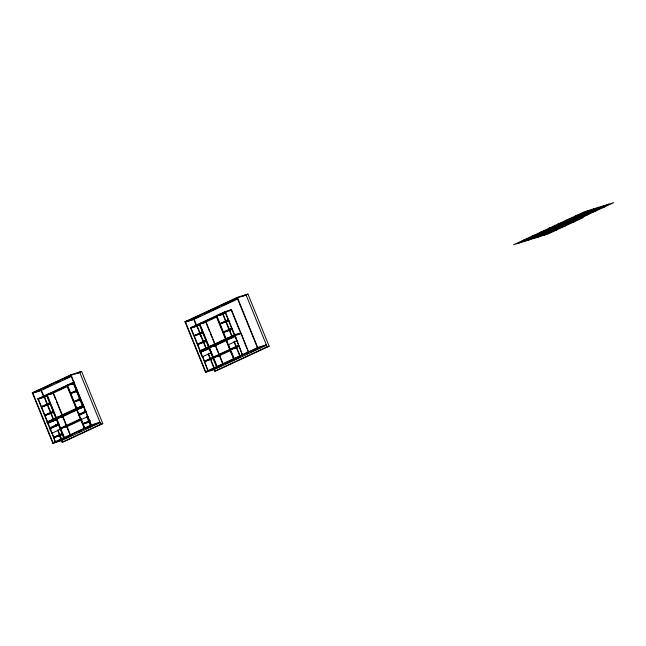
<?xml version="1.0" encoding="UTF-8"?>
<svg xmlns="http://www.w3.org/2000/svg" width="646" height="646" viewBox="0 0 646 646"><rect width="100%" height="100%" fill="white"/><g stroke="black" fill="none" stroke-linecap="round" stroke-linejoin="round"><path stroke-width="0.97" d="M52.843 443.342L91.506 425.343L100.146 422.645L61.483 440.645L52.843 443.342L32.3 392.752L70.963 374.753L81.582 371.442L102.771 423.623L64.107 441.614L62.129 442.235L61.322 440.233L53.634 442.631M205.517 372.29L257.867 347.928L266.507 345.23L214.157 369.593L205.517 372.29L184.974 321.7L237.324 297.338L247.943 294.027L269.132 346.208L216.781 370.57L214.803 371.184L213.996 369.181L205.67 371.733L185.459 321.958L194.099 319.269L199.711 333.094M71.133 375.165L32.47 393.156L41.11 390.459L71.682 376.238M43.637 388.795L49.936 385.864M57.131 382.521L59.828 381.261M64.317 379.17L70.616 376.247M76.01 373.735L79.603 372.064L100.792 424.244L102.771 423.623M194.519 318.583L199.937 316.064M204.451 313.964L210.766 311.025M212.574 310.185L217.985 307.666M222.499 305.566L228.821 302.619M230.622 301.779L236.945 298.84M242.355 296.32L245.965 294.641L267.153 346.821L269.132 346.208M77.98 373.122L81.582 371.442M244.333 295.707L247.943 294.027M79.458 372.621L70.81 375.31L91.021 425.084M238.011 298.832L193.784 319.415L185.144 322.112L237.494 297.749L245.819 295.198M47.255 421.927L37.856 398.784L74.112 381.907M199.929 350.875L190.53 327.732L225.22 311.59L231.438 309.652L248.629 351.973M38.017 399.188L74.282 382.319M190.691 328.144L225.381 312.002L231.284 310.209M44.073 396.838L46.73 395.602M52.907 392.728L56.452 391.08M58.221 390.257L63.534 387.786M210.895 319.213L213.551 317.969M228.789 310.879L231.438 309.652M44.243 397.25L47.78 395.602M50.428 394.375L67.241 386.542M71.666 384.483L73.757 383.514L82.987 406.253M199.566 324.97L191.579 327.861M203.102 323.323L217.258 316.734M220.803 315.087L226.116 312.616L216.386 315.7L225.785 338.843M49.629 402.846L41.433 406.657L47.651 404.719M77.003 390.103L70.624 393.075L76.85 391.129M202.303 331.794L194.107 335.613L200.325 333.667M228.159 319.762L219.963 323.581L225.292 321.91M49.79 403.257L41.594 407.069L50.55 403.855M77.165 390.515L70.794 393.479L77.019 391.541M202.464 332.205L194.268 336.017L203.224 332.803M228.321 320.174L220.125 323.985L229.08 320.771M53.061 411.3L44.865 415.12L51.091 413.174M80.435 398.566L74.064 401.529L80.282 399.591M205.735 340.256L197.539 344.068L203.765 342.13M231.591 328.225L223.395 332.036L228.732 330.372M53.23 411.712L45.034 415.523L53.989 412.31M80.605 398.97L74.225 401.941L80.451 399.995M205.896 340.668L197.708 344.48L206.663 341.266M231.761 328.628L223.564 332.448L232.52 329.234M229.621 330.098L231.438 329.25M83.253 405.131L46.997 422.008L47.328 422.823L54.127 420.659M47.158 422.419L83.423 405.543M199.832 351.367L234.522 335.226L241.006 333.207M47.328 422.823L83.584 405.954M225.22 311.59L234.611 334.733L199.671 350.956L200.002 351.779L234.692 335.637L241.168 333.611L246.82 348.452M47.901 422.597L55.411 442.025L52.003 432.699M70.414 434.911L62.961 416.549L56.097 418.786L62.638 416.694M200.575 351.545L208.085 370.982L202.44 356.14M223.088 363.86L215.627 345.497L208.771 347.734L216.604 367.017M240.522 332.94L234.353 334.814L234.692 335.637M64.245 415.459L66.901 414.223M73.983 410.929L76.64 409.693M215.15 345.239L225.002 340.652M47.578 423.437L56.598 419.278L47.578 423.437L49.677 427.902M78.877 414.32L76.769 409.855L83.778 406.592M200.252 352.393L209.272 348.234L211.113 352.781L202.093 356.939L200.252 352.393L209.272 348.234M84.037 406.512L76.769 409.855M235.128 336.203L226.108 340.361L235.128 336.203L236.969 340.749L228.216 344.827M53.812 420.804L55.572 419.981M60.869 417.518L76.809 410.105M206.478 349.752L209.134 348.525M213.543 346.466L226.068 340.644M232.019 337.874L235.871 336.082M49.419 427.983L58.18 423.913M78.618 414.401L85.886 411.058M49.766 428.831L58.786 424.672L49.766 428.831L51.866 433.296M81.065 419.706L78.957 415.241L85.966 411.978M86.225 411.898L78.957 415.241M80.379 418.947L60.651 428.128L66.869 426.182M212.687 357.375L204.491 361.187L209.829 359.523M229.71 349.454L213.325 357.077L216.878 355.97M238.544 345.344L230.347 349.155L236.573 347.217M80.54 419.359L60.813 428.54L67.039 426.594L81.388 419.916M229.879 349.857L213.487 357.488L219.713 355.55L230.638 350.463M238.713 345.755L230.517 349.567L239.472 346.353M70.462 424.519L75.84 422.016M223.185 353.443L225.01 352.595M227.739 351.327L229.564 350.479M51.607 433.377L60.369 429.299M80.807 419.787L88.074 416.444M213.608 358.385L204.661 361.599L212.849 357.787L219.075 355.841L217.258 356.689M62.04 433.426L53.852 437.237L59.182 435.574M89.423 420.683L83.043 423.655L88.381 421.991M62.21 433.837L54.014 437.649L62.969 434.435M90.497 420.675L83.213 424.059L89.431 422.121M60.07 435.299L61.895 434.451M52.673 442.93L91.336 424.939L99.662 422.387M205.347 371.878L257.697 347.516L266.346 344.819L264.537 345.658M61.322 440.233L63.114 439.393M64.915 438.561L71.213 435.63M78.4 432.279L81.097 431.027M85.595 428.936L91.894 426.005M93.686 425.165L99.08 422.662M214.892 368.761L221.215 365.822M225.729 363.722L239.262 357.424M239.852 357.149L240.49 356.858M246.489 354.065L248.29 353.225M251.003 351.965L260.023 347.766M62.129 442.235L100.792 424.244M214.803 371.184L267.153 346.821M518.56 243.179L589.209 210.305M523.462 241.652L594.11 208.771M528.355 240.126L599.003 207.245M533.257 238.592L603.905 205.719M538.15 237.066L608.798 204.193M543.052 235.54L613.7 202.658L584.315 211.831L513.667 244.705L547.945 234.014L583.273 217.573L548.987 228.272M184.974 321.7L188.818 320.505M224.17 312.761L219.721 314.15L219.89 314.554M222.773 314.166L216.232 316.257L233.626 359.095M202.917 322.515L199.356 323.622L208.755 346.765M199.525 324.034L206.066 321.942L214.932 343.769M205.428 322.241L199.21 324.179L208.44 346.918M190.53 327.732L194.971 326.343M575.481 215.942L604.866 206.768M566.647 220.052L596.04 210.879M557.821 224.162L587.206 214.989M540.153 232.382L574.439 221.683M531.327 236.493L565.613 225.793M32.3 392.752L36.144 391.549M522.493 240.595L556.779 229.903M71.496 383.805L67.047 385.194L76.446 408.337M73.757 383.514L66.901 385.751L76.131 408.49M51.131 393.285L46.682 394.674L56.081 417.817M230.549 337.309L226.1 338.698L216.87 315.959L223.096 314.021L231.954 335.847M46.851 395.077L53.392 392.994L62.258 414.821M48.313 394.674L52.754 393.285M232.657 337.575L225.801 339.812L226.431 339.513L227.182 341.354M37.856 398.784L42.297 397.395M212.631 345.513L209.078 346.619L199.84 323.88M210.548 347.177L214.997 345.796M203.797 349.623L200.244 350.73L191.014 327.99L197.232 326.052L206.47 348.792M200.002 351.779L206.801 349.607M230.767 349.583L236.105 347.919M246.013 353.871L248.678 353.039M236.929 357.965L234.264 358.796L228.296 344.108M80.322 407.085L76.769 408.191L67.531 385.452M79.127 408.474L83.326 407.069L76.462 409.306L84.295 428.589L84.925 428.29L80.831 418.188M219.018 366.169L217.234 366.718L209.409 347.443M59.957 416.557L56.404 417.671L47.166 394.932M51.123 420.667L47.57 421.781L38.34 399.042L44.558 397.096L53.796 419.835M87.598 427.458L90.262 426.626M87.848 427.474L90.513 426.643M55.879 441.88L52.996 442.785L32.785 393.01L41.425 390.313L53.109 419.076M56.307 441.751L61.063 440.217M237.324 297.338L257.867 347.928M237.171 297.895L257.383 347.669M231.656 311.114L239.779 331.123M247.563 350.285L248.306 352.127M225.066 312.147L234.296 334.886M234.151 341.25L240.11 355.938M223.145 315.078L228.684 328.717M229.419 330.534L231.268 335.088M234.207 342.315L236.065 346.902M236.816 348.743L239.795 356.083M226.116 339.667L233.949 358.942M205.751 322.088L209.441 331.188M210.176 333.005L212.025 337.551M212.768 339.368L214.609 343.914M215.312 345.642L218.291 352.991M219.414 355.744L222.765 364.005M209.086 347.588L216.919 366.871M208.496 346.854L208.828 347.669M208.295 353.281L214.254 367.97M200.462 334.935L202.828 340.749M203.458 342.307L205.412 347.12M208.319 354.291L209.837 358.021M210.943 360.743L213.939 368.115M193.614 319.003L196.78 326.787M199.671 333.909L200.809 336.711M70.963 374.753L91.506 425.343M84.812 410.743L85.563 412.576M87.049 416.25L90.779 425.431M73.806 384.572L81.937 404.582M86.734 416.395L90.464 425.577M79.03 398.364L80.136 401.093M78.965 413.602L79.708 415.435M76.777 409.16L84.61 428.435M76.188 408.417L76.519 409.241M53.077 393.139L55.661 399.503M56.396 401.327L61.935 414.966M63.009 417.615L65.997 424.955M66.74 426.796L69.72 434.136M56.735 418.487L64.56 437.77M56.42 418.632L63.93 438.061L46.536 395.231M55.621 424.325L56.363 426.166M57.857 429.84L61.58 439.022M57.906 430.906L61.265 439.167M40.94 390.055L44.106 397.831M59.48 435.711L60.619 438.505M49.766 427.184L50.889 429.945M234.95 335.557L242.46 354.985L234.95 335.557"/></g></svg>
